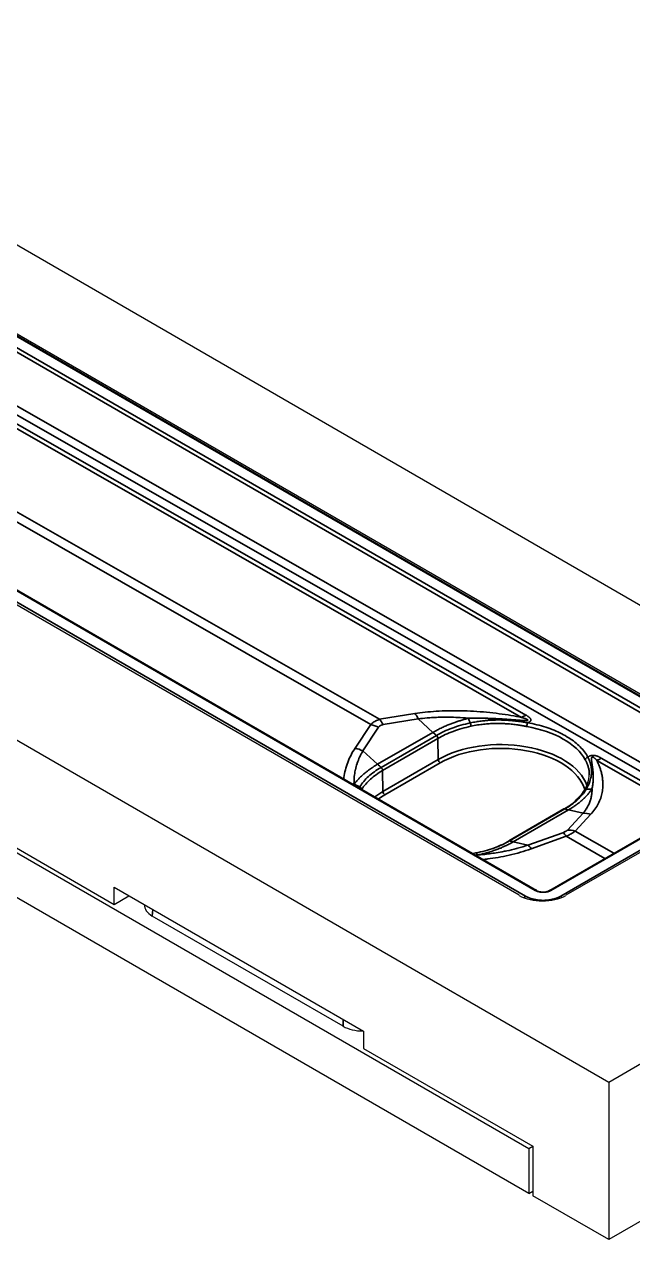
# Model space of a CAD drawing. Header units: millimetres. Extents: x 68 to 2000, y 100 to 2870.
# Drawn here: x 1501.1 to 1556.3, y 784.3 to 894.6 of the extents above; entities that cross this region are included whole.
import ezdxf

# ---------------------------------------------------------------- set-up
doc = ezdxf.new("R2010")
doc.units = ezdxf.units.MM
doc.header["$LTSCALE"] = 10
doc.layers.add('_Sichtbarkanten', color=7, linetype='Continuous', lineweight=25)
doc.layers.add('Sichtbar schmal (ISO)', color=7, linetype='Continuous', lineweight=35)

msp = doc.modelspace()

# ---------------------------------------------------------------- linework, layer by layer
at = {"layer": '_Sichtbarkanten'}
for p, q in [((1274.8, 1004.8), (1593, 821.09)), ((1286.11, 990.05), (1567.55, 827.56)), ((1286.57, 989.96), (1567.29, 827.89)), ((1235.91, 982.35), (1554.1, 798.64)), ((1547.56, 816.03), (1266.14, 978.51)), ((1545.97, 815.58), (1265.25, 977.65)), ((1872.3, 968.06), (1554.1, 784.35)), ((1414.27, 869.16), (1546.86, 792.61)), ((1546.86, 788.53), (1414.27, 865.08)), ((1448.75, 849.67), (1509.2, 814.76)), ((1530.17, 826.82), (1530.17, 826.82)), ((1566.4, 826.23), (1548.73, 816.03)), ((1567.29, 825.44), (1550.22, 815.58)), ((1550.03, 823.41), (1545.02, 820.52)), ((1554.1, 798.64), (1593, 821.09)), ((1509.2, 814.76), (1509.2, 816.31)), ((1509.2, 816.31), (1531.83, 803.25)), ((1509.2, 814.76), (1510.55, 815.54)), ((1530, 803.7), (1512.67, 813.7)), ((1531.83, 803.25), (1531.83, 801.7)), ((1531.83, 801.7), (1547.21, 792.82)), ((1554.1, 798.64), (1554.1, 784.35)), ((1546.86, 792.61), (1547.21, 792.82)), ((1546.86, 792.61), (1546.86, 788.53)), ((1547.21, 792.82), (1547.21, 788.33)), ((1546.86, 788.53), (1547.21, 788.74)), ((1554.1, 784.35), (1547.21, 788.33))]:
    msp.add_line(p, q, dxfattribs=at)
for centre, major_axis, ratio, start_param, end_param in [((1545.14, 820.3), (-0.125, 0.217), 0.589818, 0.000551, 0.000653), ((1514.44, 814.72), (-2.5, 0), 0.576647, 6.275518, 7.067974), ((1548.09, 816.8), (3, 0), 0.57735, 3.926991, 5.497787), ((1531.76, 804.72), (-2.5, 0), 0.578054, 0.786007, 1.578464)]:
    msp.add_ellipse(centre, major_axis=major_axis, ratio=ratio, start_param=start_param, end_param=end_param, dxfattribs=at)
for points in [[(1551.89, 825.11), (1552.18, 825.58), (1552.33, 826.06), (1552.34, 826.51)], [(1550.03, 823.41), (1550.03, 823.41), (1550.03, 823.41), (1550.03, 823.41)], [(1541.76, 819.38), (1541.85, 819.4), (1541.93, 819.42), (1542.02, 819.43)]]:
    msp.add_open_spline(points, degree=3, dxfattribs=at)
for points, knots in [([(1550.03, 823.41), (1550.64, 823.76), (1551.14, 824.17), (1551.66, 824.77), (1551.79, 824.94), (1551.89, 825.11)], [0, 0, 0, 0, 0.5179038, 0.5179038, 0.7139856, 0.7139856, 0.7139856, 0.7139856]), ([(1542.02, 819.43), (1542.83, 819.59), (1543.61, 819.84), (1544.54, 820.26), (1544.79, 820.38), (1545.02, 820.52)], [0, 0, 0, 0, 0.5209984, 0.5209984, 0.717134, 0.717134, 0.717134, 0.717134]), ([(1547.56, 816.03), (1547.61, 816.01), (1547.67, 815.98), (1547.79, 815.94), (1547.86, 815.92), (1548.01, 815.9), (1548.09, 815.9), (1548.25, 815.9), (1548.33, 815.91), (1548.49, 815.93), (1548.56, 815.96), (1548.66, 816), (1548.7, 816.01), (1548.73, 816.03)], [0, 0, 0, 0, 0.0443097, 0.0443097, 0.0896694, 0.0896694, 0.1373111, 0.1373111, 0.1860464, 0.1860464, 0.234634, 0.234634, 0.2652211, 0.2652211, 0.2652211, 0.2652211])]:
    msp.add_open_spline(points, degree=3, knots=knots, dxfattribs=at)
at = {"layer": 'Sichtbar schmal (ISO)'}
for p, q in [((1567.42, 827.55), (1285.99, 990.04)), ((1566.35, 826.74), (1284.93, 989.22)), ((1285.1, 989.52), (1566.53, 827.04)), ((1265.12, 977.99), (1546.56, 815.5)), ((1547.44, 816.02), (1266.02, 978.5)), ((1460.07, 882.97), (1562.92, 824.23)), ((1459.72, 882.37), (1562.22, 823.82)), ((1469.94, 875.28), (1546.19, 831.72)), ((1470.35, 875.48), (1546.59, 831.93)), ((1467.97, 868.86), (1533.31, 831.54)), ((1467.17, 868.4), (1532.5, 831.07)), ((1533.31, 831.54), (1536.51, 832.06)), ((1533.62, 831.06), (1536.82, 831.58)), ((1536.82, 831.58), (1538.15, 830.36)), ((1531.08, 828.92), (1532.5, 831.07)), ((1531.79, 828.68), (1533.21, 830.82)), ((1538.15, 830.36), (1533.12, 827.46)), ((1533.44, 827.18), (1538.47, 830.08)), ((1533.58, 826.9), (1538.6, 829.8)), ((1538.6, 829.8), (1538.63, 827.89)), ((1531.79, 828.68), (1533.12, 827.46)), ((1533.61, 825), (1538.63, 827.89)), ((1561.12, 823.19), (1553.03, 827.81)), ((1561.5, 823.41), (1553.43, 828.02)), ((1530.18, 826.89), (1530.18, 826.89)), ((1533.61, 825), (1533.58, 826.9)), ((1533.79, 824.69), (1538.81, 827.59)), ((1566.53, 826.22), (1548.85, 816.02)), ((1567.42, 825.71), (1549.74, 815.5)), ((1550.12, 823.42), (1545.11, 820.52)), ((1550.45, 823.32), (1545.43, 820.43)), ((1551.77, 823.03), (1550.35, 821.5)), ((1551.77, 823.03), (1550.45, 823.32)), ((1552.48, 822.93), (1551.06, 821.4)), ((1549.95, 821.26), (1546.76, 820.13)), ((1551.06, 821.4), (1554.56, 819.4)), ((1546.76, 820.13), (1545.43, 820.43)), ((1550.25, 820.93), (1547.07, 819.8)), ((1550.25, 820.93), (1553.75, 818.93)), ((1512.67, 813.7), (1512.71, 814.29)), ((1530, 803.7), (1530, 804.31))]:
    msp.add_line(p, q, dxfattribs=at)
for centre, major_axis, ratio, start_param, end_param in [((1533.12, 829.39), (0.4, -2.47), 0.391017, 2.24872, 2.561217), ((1536.32, 829.91), (0.4, -2.47), 0.391017, 2.24872, 2.561217), ((1541.81, 834.63), (0.87, -4.92), 0.233895, 5.323009, 5.437162), ((1541.51, 831.04), (0.053, -0.244), 0.266781, 0.94129, 2.285548), ((1546.57, 836.02), (2.48, 4.34), 0.58038, 3.810003, 3.924372), ((1546.74, 831.02), (-0.043, -0.246), 0.243998, 3.775404, 5.331187), ((1532.72, 829.15), (2.08, -1.38), 0.681186, 1.775229, 2.087726), ((1539.14, 833.7), (2.5, -4.33), 0.57735, 5.211566, 5.304773), ((1538.43, 829.9), (0.121, -0.219), 0.57784, 0.813738, 2.173925), ((1544.29, 826.47), (8.04, 0.04), 0.574225, 0.29696, 1.268061), ((1531.29, 827.01), (2.08, -1.38), 0.681186, 1.775228, 2.087725), ((1544.29, 824.63), (8, 0), 0.57735, 0.206118, 2.356194), ((1544.29, 824.43), (7.75, 0), 0.57735, 0.170522, 2.356194), ((1538.81, 827.8), (-0.125, 0.217), 0.57735, 0.802851, 2.356194), ((1552.22, 827.9), (-0.22, -0.119), 0.782782, 4.317148, 5.868046), ((1553.41, 832.11), (-2.48, -4.34), 0.580371, 0.668405, 0.782771), ((1534.12, 830.8), (2.5, -4.33), 0.57735, 5.211566, 5.304773), ((1532.51, 829.26), (4.43, -2.32), 0.78328, 4.776967, 4.891116), ((1531.46, 825.24), (0.211, -0.133), 0.776547, 0.46809, 1.812347), ((1539.27, 821.73), (8, 0), 0.57735, 2.356194, 2.495666), ((1539.27, 821.53), (7.75, 0), 0.57735, 2.356194, 2.468253), ((1533.79, 824.9), (-0.125, 0.217), 0.57735, 0.802851, 2.356194), ((1552.11, 824.98), (-0.213, 0.13), 0.763616, 5.369925, 6.283188), ((1551.02, 829.36), (4.43, -2.31), 0.783417, 5.317765, 5.432869), ((1549.41, 827.82), (2.5, -4.33), 0.57735, 5.699437, 5.79448), ((1552.29, 820.78), (-1.83, 1.7), 0.803702, 5.270685, 5.583182), ((1550.46, 819.01), (-0.84, 2.36), 0.268501, 5.561414, 5.87391), ((1550.87, 819.25), (-1.83, 1.7), 0.803702, 5.270686, 5.583183), ((1545.14, 820.3), (-0.125, 0.217), 0.589818, 5.700053, 6.283735), ((1544.4, 824.93), (2.5, -4.33), 0.57735, 5.699437, 5.79448), ((1547.28, 817.88), (-0.84, 2.36), 0.268501, 5.561414, 5.87391), ((1542.07, 819.19), (-0.049, 0.245), 0.280096, 5.858812, 6.283187), ((1541.73, 824), (0.86, -4.92), 0.233441, 5.864566, 5.979671), ((1547.44, 815.82), (0.125, 0.217), 0.57735, 0.000026, 0.785398), ((1548.85, 815.82), (-0.125, 0.217), 0.57735, 5.497787, 6.283164), ((1546.56, 815.3), (0.125, 0.217), 0.57735, 0.785398, 1.608039), ((1549.74, 815.3), (-0.125, 0.217), 0.57735, 4.835415, 5.497787)]:
    msp.add_ellipse(centre, major_axis=major_axis, ratio=ratio, start_param=start_param, end_param=end_param, dxfattribs=at)
for points, knots in [([(1536.51, 832.06), (1536.81, 832.11), (1537.11, 832.15), (1537.44, 832.18), (1537.76, 832.22), (1538.1, 832.25), (1538.45, 832.27), (1538.8, 832.29), (1539.17, 832.31), (1539.54, 832.32), (1539.91, 832.32), (1540.29, 832.32), (1540.67, 832.32), (1541.06, 832.31), (1541.45, 832.29), (1541.84, 832.27), (1542.24, 832.25), (1542.63, 832.22), (1543.02, 832.18), (1543.41, 832.14), (1543.79, 832.1), (1544.16, 832.05), (1544.53, 832), (1544.89, 831.95), (1545.23, 831.89), (1545.56, 831.84), (1545.88, 831.78), (1546.19, 831.72)], [0, 0, 0, 0, 0.1111111, 0.1111111, 0.1111111, 0.2222222, 0.2222222, 0.2222222, 0.3333333, 0.3333333, 0.3333333, 0.4444444, 0.4444444, 0.4444444, 0.5555556, 0.5555556, 0.5555556, 0.6666667, 0.6666667, 0.6666667, 0.7777778, 0.7777778, 0.7777778, 0.8888889, 0.8888889, 0.8888889, 0.9999998, 0.9999998, 0.9999998, 0.9999998]), ([(1532.5, 831.07), (1532.55, 831.11), (1532.6, 831.16), (1532.64, 831.2), (1532.69, 831.23), (1532.74, 831.27), (1532.79, 831.3), (1532.84, 831.34), (1532.9, 831.37), (1532.95, 831.4), (1533.01, 831.42), (1533.06, 831.45), (1533.12, 831.47), (1533.18, 831.5), (1533.25, 831.52), (1533.31, 831.54)], [0.0000009, 0.0000009, 0.0000009, 0.0000009, 0.2, 0.2, 0.2, 0.4, 0.4, 0.4, 0.6, 0.6, 0.6, 0.8, 0.8, 0.8, 1, 1, 1, 1]), ([(1536.82, 831.58), (1537.07, 831.61), (1537.34, 831.64), (1537.61, 831.67), (1537.69, 831.67), (1537.77, 831.68), (1537.85, 831.68), (1538.05, 831.7), (1538.26, 831.71), (1538.48, 831.72), (1538.65, 831.73), (1538.82, 831.73), (1538.99, 831.73), (1539.13, 831.74), (1539.26, 831.74), (1539.4, 831.74), (1539.67, 831.73), (1539.94, 831.73), (1540.22, 831.72), (1540.27, 831.71), (1540.32, 831.71), (1540.37, 831.71), (1540.7, 831.69), (1541.03, 831.67), (1541.36, 831.64)], [0, 0, 0, 0, 0.2, 0.2, 0.2, 0.25628, 0.25628, 0.25628, 0.4, 0.4, 0.4, 0.512678, 0.512678, 0.512678, 0.6, 0.6, 0.6, 0.76914, 0.76914, 0.76914, 0.8, 0.8, 0.8, 1, 1, 1, 1]), ([(1541.36, 831.64), (1541.25, 831.61), (1541.13, 831.58), (1541.02, 831.54), (1541.02, 831.54), (1541.02, 831.54), (1541.02, 831.54), (1540.91, 831.51), (1540.8, 831.48), (1540.69, 831.44), (1540.69, 831.44), (1540.69, 831.44), (1540.68, 831.44), (1540.58, 831.41), (1540.47, 831.38), (1540.37, 831.34), (1540.36, 831.34), (1540.36, 831.34), (1540.36, 831.34), (1540.25, 831.3), (1540.15, 831.27), (1540.05, 831.23), (1540.04, 831.23), (1540.04, 831.23), (1540.03, 831.22), (1539.93, 831.19), (1539.82, 831.15), (1539.71, 831.1), (1539.71, 831.1), (1539.71, 831.1), (1539.71, 831.1), (1539.59, 831.06), (1539.48, 831.01), (1539.36, 830.96), (1539.24, 830.91), (1539.12, 830.86), (1538.99, 830.8), (1538.99, 830.79), (1538.98, 830.79), (1538.98, 830.79), (1538.85, 830.73), (1538.72, 830.67), (1538.59, 830.6), (1538.58, 830.6), (1538.58, 830.59), (1538.57, 830.59), (1538.43, 830.52), (1538.29, 830.44), (1538.15, 830.36)], [0, 0, 0, 0, 0.111111, 0.111111, 0.111111, 0.11271, 0.11271, 0.11271, 0.220682, 0.220682, 0.220682, 0.222222, 0.222222, 0.222222, 0.329341, 0.329341, 0.329341, 0.333333, 0.333333, 0.333333, 0.440023, 0.440023, 0.440023, 0.444444, 0.444444, 0.444444, 0.552739, 0.552739, 0.552739, 0.555556, 0.555556, 0.555556, 0.666667, 0.666667, 0.666667, 0.777778, 0.777778, 0.777778, 0.781037, 0.781037, 0.781037, 0.888889, 0.888889, 0.888889, 0.892463, 0.892463, 0.892463, 1, 1, 1, 1]), ([(1538.47, 830.08), (1538.68, 830.21), (1538.91, 830.32), (1539.14, 830.43), (1539.38, 830.55), (1539.63, 830.65), (1539.89, 830.74), (1540.14, 830.84), (1540.41, 830.93), (1540.68, 831), (1540.68, 831), (1540.69, 831), (1540.69, 831.01), (1540.96, 831.08), (1541.24, 831.15), (1541.52, 831.21)], [0, 0, 0, 0, 0.2497482, 0.2497482, 0.2497482, 0.5, 0.5, 0.5, 0.75, 0.75, 0.75, 0.751417, 0.751417, 0.751417, 0.9999993, 0.9999993, 0.9999993, 0.9999993]), ([(1546.19, 831.72), (1546.22, 831.71), (1546.25, 831.7), (1546.28, 831.69), (1546.31, 831.68), (1546.34, 831.67), (1546.36, 831.66), (1546.39, 831.65), (1546.42, 831.65), (1546.44, 831.64), (1546.46, 831.63), (1546.47, 831.62), (1546.49, 831.62), (1546.5, 831.62), (1546.5, 831.61), (1546.51, 831.61), (1546.53, 831.6), (1546.55, 831.6), (1546.57, 831.59), (1546.59, 831.58), (1546.6, 831.57), (1546.62, 831.57), (1546.63, 831.56), (1546.65, 831.55), (1546.66, 831.55), (1546.68, 831.54), (1546.69, 831.53), (1546.7, 831.53), (1546.71, 831.52), (1546.72, 831.51), (1546.73, 831.51), (1546.74, 831.5), (1546.74, 831.5), (1546.75, 831.49), (1546.75, 831.49), (1546.75, 831.48), (1546.76, 831.48), (1546.76, 831.47), (1546.76, 831.47), (1546.76, 831.47), (1546.76, 831.46), (1546.76, 831.46), (1546.75, 831.46), (1546.75, 831.45), (1546.75, 831.45), (1546.74, 831.45), (1546.73, 831.44), (1546.73, 831.44), (1546.72, 831.44), (1546.71, 831.44), (1546.69, 831.43), (1546.68, 831.43), (1546.67, 831.43), (1546.65, 831.43), (1546.63, 831.43), (1546.62, 831.43), (1546.6, 831.43), (1546.58, 831.43), (1546.56, 831.43), (1546.54, 831.43), (1546.51, 831.43), (1546.49, 831.43), (1546.46, 831.43), (1546.44, 831.43), (1546.42, 831.43), (1546.41, 831.43), (1546.4, 831.43), (1546.39, 831.43), (1546.37, 831.43), (1546.35, 831.43), (1546.32, 831.43), (1546.29, 831.43), (1546.26, 831.43), (1546.23, 831.44), (1546.2, 831.44), (1546.16, 831.44), (1546.13, 831.44), (1546.09, 831.44), (1546.05, 831.45), (1546.01, 831.45), (1545.97, 831.45), (1545.93, 831.46), (1545.89, 831.46), (1545.84, 831.46), (1545.8, 831.47), (1545.75, 831.47), (1545.7, 831.47), (1545.65, 831.48), (1545.6, 831.48), (1545.55, 831.48), (1545.49, 831.49), (1545.44, 831.49), (1545.38, 831.5), (1545.32, 831.5), (1545.31, 831.5), (1545.31, 831.5), (1545.3, 831.5), (1545.24, 831.51), (1545.19, 831.51), (1545.13, 831.52), (1545.06, 831.52), (1544.99, 831.53), (1544.92, 831.53), (1544.85, 831.54), (1544.77, 831.54), (1544.69, 831.55), (1544.61, 831.55), (1544.52, 831.56), (1544.44, 831.57), (1544.35, 831.57), (1544.26, 831.58), (1544.16, 831.58), (1544.14, 831.58), (1544.12, 831.58), (1544.09, 831.59), (1544.02, 831.59), (1543.94, 831.59), (1543.87, 831.6), (1543.77, 831.6), (1543.66, 831.61), (1543.54, 831.61), (1543.43, 831.62), (1543.31, 831.62), (1543.19, 831.63), (1543.07, 831.63), (1542.94, 831.64), (1542.8, 831.64), (1542.66, 831.64), (1542.52, 831.64), (1542.37, 831.65), (1542.21, 831.65), (1542.06, 831.65), (1541.89, 831.65), (1541.76, 831.65), (1541.63, 831.65), (1541.49, 831.64), (1541.45, 831.64), (1541.41, 831.64), (1541.36, 831.64)], [0, 0, 0, 0, 0.0243902, 0.0243902, 0.0243902, 0.0487805, 0.0487805, 0.0487805, 0.0731707, 0.0731707, 0.0731707, 0.0917062, 0.0917062, 0.0917062, 0.097561, 0.097561, 0.097561, 0.1219512, 0.1219512, 0.1219512, 0.1463415, 0.1463415, 0.1463415, 0.1707317, 0.1707317, 0.1707317, 0.195122, 0.195122, 0.195122, 0.2195122, 0.2195122, 0.2195122, 0.2439024, 0.2439024, 0.2439024, 0.2682927, 0.2682927, 0.2682927, 0.2926829, 0.2926829, 0.2926829, 0.3170732, 0.3170732, 0.3170732, 0.3414634, 0.3414634, 0.3414634, 0.3658537, 0.3658537, 0.3658537, 0.3902439, 0.3902439, 0.3902439, 0.4146341, 0.4146341, 0.4146341, 0.4390244, 0.4390244, 0.4390244, 0.4634146, 0.4634146, 0.4634146, 0.4878049, 0.4878049, 0.4878049, 0.4985776, 0.4985776, 0.4985776, 0.5121951, 0.5121951, 0.5121951, 0.5365854, 0.5365854, 0.5365854, 0.5609756, 0.5609756, 0.5609756, 0.5853659, 0.5853659, 0.5853659, 0.6097561, 0.6097561, 0.6097561, 0.6341463, 0.6341463, 0.6341463, 0.6585366, 0.6585366, 0.6585366, 0.6829268, 0.6829268, 0.6829268, 0.7073171, 0.7073171, 0.7073171, 0.710411, 0.710411, 0.710411, 0.7317073, 0.7317073, 0.7317073, 0.7560976, 0.7560976, 0.7560976, 0.7804878, 0.7804878, 0.7804878, 0.804878, 0.804878, 0.804878, 0.8292683, 0.8292683, 0.8292683, 0.8356011, 0.8356011, 0.8356011, 0.8536585, 0.8536585, 0.8536585, 0.8780488, 0.8780488, 0.8780488, 0.902439, 0.902439, 0.902439, 0.9268293, 0.9268293, 0.9268293, 0.9512195, 0.9512195, 0.9512195, 0.9756098, 0.9756098, 0.9756098, 0.9943056, 0.9943056, 0.9943056, 0.9999998, 0.9999998, 0.9999998, 0.9999998]), ([(1541.52, 831.21), (1541.72, 831.26), (1541.92, 831.29), (1542.1, 831.32), (1542.12, 831.33), (1542.13, 831.33), (1542.15, 831.33), (1542.31, 831.36), (1542.47, 831.38), (1542.63, 831.4), (1542.66, 831.4), (1542.68, 831.4), (1542.71, 831.41), (1542.85, 831.42), (1542.98, 831.43), (1543.11, 831.44), (1543.15, 831.45), (1543.18, 831.45), (1543.22, 831.45), (1543.33, 831.46), (1543.44, 831.47), (1543.55, 831.47), (1543.59, 831.47), (1543.64, 831.47), (1543.68, 831.47), (1543.77, 831.48), (1543.86, 831.48), (1543.95, 831.48), (1544, 831.48), (1544.05, 831.48), (1544.1, 831.48), (1544.17, 831.48), (1544.24, 831.48), (1544.31, 831.48), (1544.37, 831.48), (1544.42, 831.48), (1544.48, 831.47), (1544.53, 831.47), (1544.59, 831.47), (1544.65, 831.47), (1544.7, 831.46), (1544.76, 831.46), (1544.82, 831.46), (1544.86, 831.46), (1544.91, 831.45), (1544.95, 831.45), (1545.01, 831.45), (1545.07, 831.44), (1545.13, 831.44), (1545.16, 831.43), (1545.19, 831.43), (1545.23, 831.43), (1545.29, 831.42), (1545.35, 831.42), (1545.41, 831.41), (1545.43, 831.41), (1545.46, 831.41), (1545.48, 831.4), (1545.54, 831.4), (1545.6, 831.39), (1545.66, 831.38), (1545.68, 831.38), (1545.7, 831.38), (1545.71, 831.38), (1545.77, 831.37), (1545.83, 831.36), (1545.89, 831.36), (1545.9, 831.35), (1545.91, 831.35), (1545.92, 831.35), (1545.99, 831.34), (1546.05, 831.34), (1546.1, 831.33), (1546.11, 831.33), (1546.11, 831.33), (1546.12, 831.33), (1546.18, 831.32), (1546.24, 831.31), (1546.29, 831.3), (1546.35, 831.29), (1546.4, 831.28), (1546.45, 831.27), (1546.46, 831.27), (1546.46, 831.27), (1546.46, 831.27), (1546.51, 831.27), (1546.56, 831.26), (1546.61, 831.25), (1546.66, 831.24), (1546.7, 831.24), (1546.74, 831.23)], [0, 0, 0, 0, 0.057634, 0.057634, 0.057634, 0.0625, 0.0625, 0.0625, 0.115253, 0.115253, 0.115253, 0.125, 0.125, 0.125, 0.173021, 0.173021, 0.173021, 0.1875, 0.1875, 0.1875, 0.2309, 0.2309, 0.2309, 0.25, 0.25, 0.25, 0.288885, 0.288885, 0.288885, 0.3125, 0.3125, 0.3125, 0.346963, 0.346963, 0.346963, 0.375, 0.375, 0.375, 0.405123, 0.405123, 0.405123, 0.4375, 0.4375, 0.4375, 0.463355, 0.463355, 0.463355, 0.5, 0.5, 0.5, 0.521651, 0.521651, 0.521651, 0.5625, 0.5625, 0.5625, 0.579997, 0.579997, 0.579997, 0.625, 0.625, 0.625, 0.638348, 0.638348, 0.638348, 0.6875, 0.6875, 0.6875, 0.696629, 0.696629, 0.696629, 0.75, 0.75, 0.75, 0.754872, 0.754872, 0.754872, 0.8125, 0.8125, 0.8125, 0.872291, 0.872291, 0.872291, 0.875, 0.875, 0.875, 0.935638, 0.935638, 0.935638, 1, 1, 1, 1]), ([(1541.59, 830.91), (1541.8, 830.96), (1542.01, 830.99), (1542.2, 831.03), (1542.39, 831.06), (1542.57, 831.08), (1542.75, 831.1), (1542.92, 831.12), (1543.09, 831.13), (1543.24, 831.14), (1543.4, 831.15), (1543.55, 831.16), (1543.69, 831.16), (1543.84, 831.17), (1543.97, 831.17), (1544.1, 831.16), (1544.23, 831.16), (1544.35, 831.16), (1544.46, 831.16), (1544.58, 831.15), (1544.69, 831.15), (1544.8, 831.14), (1544.9, 831.13), (1545, 831.12), (1545.1, 831.12), (1545.19, 831.11), (1545.28, 831.1), (1545.37, 831.09), (1545.45, 831.08), (1545.54, 831.07), (1545.62, 831.06), (1545.69, 831.05), (1545.77, 831.04), (1545.84, 831.03), (1545.91, 831.02), (1545.98, 831.01), (1546.04, 831), (1546.11, 830.99), (1546.17, 830.98), (1546.23, 830.97), (1546.29, 830.96), (1546.34, 830.95), (1546.39, 830.94), (1546.44, 830.93), (1546.49, 830.92), (1546.54, 830.91), (1546.59, 830.9), (1546.63, 830.9), (1546.67, 830.89)], [0, 0, 0, 0, 0.0625, 0.0625, 0.0625, 0.125, 0.125, 0.125, 0.1875, 0.1875, 0.1875, 0.25, 0.25, 0.25, 0.3125, 0.3125, 0.3125, 0.375, 0.375, 0.375, 0.4375, 0.4375, 0.4375, 0.5, 0.5, 0.5, 0.5625, 0.5625, 0.5625, 0.625, 0.625, 0.625, 0.6875, 0.6875, 0.6875, 0.75, 0.75, 0.75, 0.8125, 0.8125, 0.8125, 0.875, 0.875, 0.875, 0.9375, 0.9375, 0.9375, 1, 1, 1, 1]), ([(1546.59, 831.93), (1546.62, 831.91), (1546.67, 831.88), (1546.74, 831.83), (1546.81, 831.79), (1546.86, 831.74), (1546.91, 831.7), (1546.95, 831.66), (1546.99, 831.62), (1547.01, 831.58), (1547.03, 831.54), (1547.04, 831.5), (1547.04, 831.47), (1547.03, 831.44), (1547.02, 831.41), (1547, 831.38), (1546.97, 831.35), (1546.93, 831.31), (1546.88, 831.28), (1546.82, 831.26), (1546.77, 831.24), (1546.74, 831.23)], [0.0000001, 0.0000001, 0.0000001, 0.0000001, 0.0526316, 0.1052632, 0.1578947, 0.2105263, 0.2631579, 0.3157895, 0.3684211, 0.4210526, 0.4736842, 0.5263158, 0.5789474, 0.6315789, 0.6842105, 0.7368421, 0.7894737, 0.8421053, 0.8947368, 0.9473684, 1, 1, 1, 1]), ([(1546.74, 831.23), (1547.03, 831.18), (1547.59, 831.06), (1548.39, 830.83), (1549.15, 830.56), (1549.84, 830.24), (1550.48, 829.88), (1551.04, 829.48), (1551.52, 829.05), (1551.92, 828.59), (1552.13, 828.26), (1552.22, 828.1)], [0, 0, 0, 0, 0.1111111, 0.2222222, 0.3333333, 0.4444444, 0.5555556, 0.6666667, 0.7777778, 0.8888889, 1, 1, 1, 1]), ([(1533.21, 830.82), (1533.23, 830.85), (1533.27, 830.9), (1533.34, 830.95), (1533.42, 831), (1533.51, 831.03), (1533.58, 831.05), (1533.62, 831.06)], [0.0000017, 0.0000017, 0.0000017, 0.0000017, 0.2, 0.4, 0.6, 0.8, 1, 1, 1, 1]), ([(1538.6, 829.8), (1538.81, 829.92), (1539.04, 830.04), (1539.27, 830.15), (1539.5, 830.25), (1539.74, 830.36), (1539.99, 830.45), (1540.24, 830.54), (1540.5, 830.63), (1540.77, 830.7), (1541.04, 830.78), (1541.31, 830.85), (1541.59, 830.91)], [0, 0, 0, 0, 0.25, 0.25, 0.25, 0.5, 0.5, 0.5, 0.75, 0.75, 0.75, 1, 1, 1, 1]), ([(1530.05, 826.15), (1530.05, 826.19), (1530.09, 826.46), (1530.19, 826.95), (1530.4, 827.64), (1530.7, 828.31), (1530.95, 828.72), (1531.08, 828.92)], [0.5360308, 0.5360308, 0.5360308, 0.5360308, 0.5555556, 0.6666667, 0.7777778, 0.8888889, 1, 1, 1, 1]), ([(1530.98, 825.65), (1530.98, 825.67), (1530.98, 825.7), (1530.98, 825.72), (1530.98, 825.91), (1530.99, 826.09), (1531, 826.28), (1531, 826.3), (1531.01, 826.33), (1531.01, 826.36), (1531.03, 826.54), (1531.06, 826.72), (1531.09, 826.9), (1531.1, 826.92), (1531.1, 826.95), (1531.11, 826.97), (1531.15, 827.16), (1531.2, 827.34), (1531.26, 827.52), (1531.26, 827.53), (1531.27, 827.55), (1531.27, 827.57), (1531.34, 827.75), (1531.41, 827.94), (1531.49, 828.11), (1531.5, 828.12), (1531.5, 828.13), (1531.5, 828.14), (1531.59, 828.32), (1531.68, 828.5), (1531.79, 828.68)], [0.0000007, 0.0000007, 0.0000007, 0.0000007, 0.0237013, 0.0237013, 0.0237013, 0.2, 0.2, 0.2, 0.225862, 0.225862, 0.225862, 0.4, 0.4, 0.4, 0.4234251, 0.4234251, 0.4234251, 0.6, 0.6, 0.6, 0.6165874, 0.6165874, 0.6165874, 0.8, 0.8, 0.8, 0.807975, 0.807975, 0.807975, 1, 1, 1, 1]), ([(1551.98, 827.86), (1551.99, 827.83), (1552, 827.81), (1552.02, 827.78), (1552.03, 827.76), (1552.05, 827.73), (1552.06, 827.7), (1552.07, 827.67), (1552.09, 827.64), (1552.1, 827.61), (1552.12, 827.58), (1552.13, 827.54), (1552.15, 827.51), (1552.16, 827.47), (1552.18, 827.43), (1552.19, 827.4), (1552.2, 827.36), (1552.22, 827.32), (1552.23, 827.27), (1552.24, 827.23), (1552.26, 827.19), (1552.27, 827.14), (1552.28, 827.09), (1552.29, 827.04), (1552.3, 826.99), (1552.31, 826.94), (1552.32, 826.89), (1552.32, 826.83), (1552.33, 826.77), (1552.33, 826.71), (1552.34, 826.65), (1552.34, 826.61), (1552.34, 826.56), (1552.34, 826.51)], [0.0000001, 0.0000001, 0.0000001, 0.0000001, 0.0625, 0.0625, 0.0625, 0.125, 0.125, 0.125, 0.1875, 0.1875, 0.1875, 0.25, 0.25, 0.25, 0.3125, 0.3125, 0.3125, 0.375, 0.375, 0.375, 0.4375, 0.4375, 0.4375, 0.5, 0.5, 0.5, 0.5625, 0.5625, 0.5625, 0.625, 0.625, 0.625, 0.6689062, 0.6689062, 0.6689062, 0.6689062]), ([(1552.22, 828.1), (1552.23, 828.08), (1552.24, 828.05), (1552.25, 828.02), (1552.25, 828.02), (1552.25, 828.02), (1552.26, 828.02), (1552.27, 828), (1552.28, 827.97), (1552.29, 827.94), (1552.29, 827.94), (1552.29, 827.93), (1552.3, 827.93), (1552.31, 827.9), (1552.32, 827.88), (1552.33, 827.85), (1552.33, 827.84), (1552.34, 827.83), (1552.34, 827.83), (1552.35, 827.8), (1552.36, 827.77), (1552.37, 827.74), (1552.37, 827.73), (1552.38, 827.72), (1552.38, 827.71), (1552.39, 827.69), (1552.4, 827.66), (1552.41, 827.63), (1552.42, 827.61), (1552.42, 827.6), (1552.42, 827.59), (1552.43, 827.56), (1552.44, 827.53), (1552.45, 827.5), (1552.45, 827.48), (1552.46, 827.47), (1552.46, 827.45), (1552.47, 827.42), (1552.48, 827.39), (1552.48, 827.36), (1552.49, 827.34), (1552.49, 827.32), (1552.5, 827.3), (1552.5, 827.27), (1552.51, 827.24), (1552.51, 827.21), (1552.52, 827.18), (1552.52, 827.16), (1552.52, 827.13), (1552.53, 827.1), (1552.53, 827.07), (1552.53, 827.04), (1552.54, 827.01), (1552.54, 826.97), (1552.54, 826.94), (1552.54, 826.91), (1552.54, 826.88), (1552.54, 826.86), (1552.54, 826.81), (1552.54, 826.77), (1552.54, 826.72), (1552.54, 826.7), (1552.54, 826.67), (1552.54, 826.65), (1552.54, 826.6), (1552.53, 826.54), (1552.52, 826.48), (1552.52, 826.46), (1552.52, 826.44), (1552.51, 826.42), (1552.51, 826.35), (1552.49, 826.29), (1552.48, 826.22), (1552.47, 826.2), (1552.47, 826.18), (1552.46, 826.16), (1552.45, 826.08), (1552.42, 826), (1552.39, 825.91), (1552.39, 825.9), (1552.38, 825.89), (1552.38, 825.87), (1552.35, 825.78), (1552.31, 825.68), (1552.26, 825.57), (1552.25, 825.56), (1552.25, 825.56), (1552.25, 825.55), (1552.19, 825.44), (1552.13, 825.32), (1552.05, 825.19)], [0, 0, 0, 0, 0.0625, 0.0625, 0.0625, 0.0654165, 0.0654165, 0.0654165, 0.125, 0.125, 0.125, 0.1314929, 0.1314929, 0.1314929, 0.1875, 0.1875, 0.1875, 0.1982752, 0.1982752, 0.1982752, 0.25, 0.25, 0.25, 0.2650897, 0.2650897, 0.2650897, 0.3125, 0.3125, 0.3125, 0.3317574, 0.3317574, 0.3317574, 0.375, 0.375, 0.375, 0.3984009, 0.3984009, 0.3984009, 0.4375, 0.4375, 0.4375, 0.4650881, 0.4650881, 0.4650881, 0.5, 0.5, 0.5, 0.5318572, 0.5318572, 0.5318572, 0.5625, 0.5625, 0.5625, 0.5987144, 0.5987144, 0.5987144, 0.625, 0.625, 0.625, 0.6656738, 0.6656738, 0.6656738, 0.6875, 0.6875, 0.6875, 0.7327477, 0.7327477, 0.7327477, 0.75, 0.75, 0.75, 0.7999678, 0.7999678, 0.7999678, 0.8125, 0.8125, 0.8125, 0.8671806, 0.8671806, 0.8671806, 0.875, 0.875, 0.875, 0.9340318, 0.9340318, 0.9340318, 0.9375, 0.9375, 0.9375, 0.9999996, 0.9999996, 0.9999996, 0.9999996]), ([(1553.43, 828.02), (1553.41, 828.03), (1553.38, 828.05), (1553.35, 828.06), (1553.33, 828.08), (1553.3, 828.09), (1553.27, 828.1), (1553.25, 828.11), (1553.22, 828.13), (1553.2, 828.14), (1553.18, 828.15), (1553.15, 828.16), (1553.13, 828.17), (1553.1, 828.18), (1553.08, 828.19), (1553.06, 828.19), (1553.03, 828.2), (1553.01, 828.21), (1552.99, 828.22), (1552.96, 828.22), (1552.94, 828.23), (1552.92, 828.24), (1552.9, 828.24), (1552.88, 828.25), (1552.85, 828.25), (1552.83, 828.26), (1552.81, 828.26), (1552.79, 828.26), (1552.77, 828.26), (1552.75, 828.27), (1552.73, 828.27), (1552.71, 828.27), (1552.69, 828.27), (1552.67, 828.27), (1552.65, 828.27), (1552.63, 828.27), (1552.62, 828.27), (1552.6, 828.27), (1552.58, 828.27), (1552.56, 828.27), (1552.55, 828.26), (1552.53, 828.26), (1552.51, 828.26), (1552.5, 828.25), (1552.48, 828.25), (1552.46, 828.24), (1552.44, 828.24), (1552.43, 828.23), (1552.41, 828.23), (1552.39, 828.22), (1552.38, 828.21), (1552.36, 828.2), (1552.34, 828.19), (1552.32, 828.18), (1552.31, 828.17), (1552.29, 828.16), (1552.28, 828.15), (1552.26, 828.14), (1552.25, 828.13), (1552.23, 828.11), (1552.22, 828.1)], [0, 0, 0, 0, 0.05, 0.05, 0.05, 0.1, 0.1, 0.1, 0.15, 0.15, 0.15, 0.2, 0.2, 0.2, 0.25, 0.25, 0.25, 0.3, 0.3, 0.3, 0.35, 0.35, 0.35, 0.4, 0.4, 0.4, 0.45, 0.45, 0.45, 0.5, 0.5, 0.5, 0.55, 0.55, 0.55, 0.6, 0.6, 0.6, 0.65, 0.65, 0.65, 0.7, 0.7, 0.7, 0.75, 0.75, 0.75, 0.8, 0.8, 0.8, 0.85, 0.85, 0.85, 0.9, 0.9, 0.9, 0.95, 0.95, 0.95, 1, 1, 1, 1]), ([(1553.03, 827.81), (1553.01, 827.83), (1553, 827.85), (1552.98, 827.86), (1552.97, 827.88), (1552.95, 827.89), (1552.94, 827.91), (1552.93, 827.92), (1552.91, 827.93), (1552.9, 827.95), (1552.89, 827.96), (1552.87, 827.97), (1552.86, 827.98), (1552.85, 827.99), (1552.84, 828), (1552.82, 828.01), (1552.81, 828.02), (1552.8, 828.03), (1552.79, 828.04), (1552.78, 828.05), (1552.77, 828.06), (1552.76, 828.07), (1552.74, 828.07), (1552.73, 828.08), (1552.72, 828.08), (1552.71, 828.09), (1552.7, 828.1), (1552.7, 828.1), (1552.69, 828.1), (1552.68, 828.11), (1552.67, 828.11), (1552.66, 828.11), (1552.65, 828.12), (1552.65, 828.12), (1552.64, 828.12), (1552.63, 828.12), (1552.63, 828.12), (1552.62, 828.12), (1552.61, 828.12), (1552.61, 828.12), (1552.6, 828.11), (1552.6, 828.11), (1552.59, 828.11), (1552.58, 828.11), (1552.58, 828.1), (1552.57, 828.1), (1552.57, 828.09), (1552.57, 828.09), (1552.56, 828.08), (1552.56, 828.08), (1552.56, 828.08), (1552.56, 828.08), (1552.56, 828.07), (1552.55, 828.06), (1552.55, 828.05), (1552.55, 828.05), (1552.55, 828.05), (1552.55, 828.05), (1552.55, 828.04), (1552.55, 828.03), (1552.54, 828.02), (1552.54, 828.02), (1552.54, 828.02), (1552.54, 828.02), (1552.54, 828.01), (1552.54, 828), (1552.54, 827.99), (1552.54, 827.99), (1552.54, 827.99), (1552.54, 827.98), (1552.54, 827.97), (1552.54, 827.96), (1552.54, 827.95), (1552.54, 827.95), (1552.54, 827.94), (1552.54, 827.94), (1552.54, 827.93), (1552.54, 827.92), (1552.54, 827.9), (1552.54, 827.9), (1552.54, 827.9), (1552.54, 827.9), (1552.54, 827.88), (1552.54, 827.87), (1552.54, 827.85), (1552.54, 827.85), (1552.54, 827.85), (1552.54, 827.85), (1552.54, 827.83), (1552.55, 827.82), (1552.55, 827.8), (1552.55, 827.8), (1552.55, 827.79), (1552.55, 827.79), (1552.55, 827.77), (1552.55, 827.76), (1552.55, 827.74), (1552.55, 827.74), (1552.55, 827.73), (1552.56, 827.73), (1552.56, 827.71), (1552.56, 827.69), (1552.56, 827.68), (1552.56, 827.67), (1552.56, 827.67), (1552.56, 827.66), (1552.57, 827.64), (1552.57, 827.62), (1552.57, 827.6), (1552.57, 827.6), (1552.57, 827.59), (1552.57, 827.59), (1552.58, 827.57), (1552.58, 827.55), (1552.58, 827.53), (1552.58, 827.52), (1552.59, 827.51), (1552.59, 827.51), (1552.59, 827.49), (1552.59, 827.46), (1552.6, 827.44), (1552.6, 827.43), (1552.6, 827.43), (1552.6, 827.42), (1552.6, 827.4), (1552.61, 827.37), (1552.61, 827.35), (1552.61, 827.34), (1552.61, 827.33), (1552.61, 827.32), (1552.62, 827.3), (1552.62, 827.27), (1552.62, 827.24), (1552.63, 827.23), (1552.63, 827.23), (1552.63, 827.22), (1552.63, 827.19), (1552.64, 827.16), (1552.64, 827.13), (1552.64, 827.12), (1552.64, 827.11), (1552.64, 827.1), (1552.65, 827.07), (1552.65, 827.04), (1552.65, 827.01), (1552.66, 827), (1552.66, 826.98), (1552.66, 826.97), (1552.66, 826.94), (1552.66, 826.91), (1552.67, 826.87), (1552.67, 826.86), (1552.67, 826.85), (1552.67, 826.83), (1552.67, 826.8), (1552.68, 826.76), (1552.68, 826.73), (1552.68, 826.71), (1552.68, 826.7), (1552.68, 826.68), (1552.69, 826.64), (1552.69, 826.6), (1552.69, 826.56), (1552.69, 826.55), (1552.69, 826.53), (1552.69, 826.51), (1552.69, 826.47), (1552.7, 826.43), (1552.7, 826.39), (1552.7, 826.37), (1552.7, 826.35), (1552.7, 826.33), (1552.7, 826.29), (1552.7, 826.24), (1552.7, 826.2), (1552.7, 826.18), (1552.7, 826.16), (1552.69, 826.14), (1552.69, 826.09), (1552.69, 826.04), (1552.69, 825.99), (1552.69, 825.97), (1552.69, 825.94), (1552.68, 825.92), (1552.68, 825.87), (1552.68, 825.82), (1552.67, 825.76), (1552.67, 825.74), (1552.66, 825.71), (1552.66, 825.68), (1552.65, 825.63), (1552.65, 825.57), (1552.64, 825.51), (1552.63, 825.48), (1552.63, 825.45), (1552.62, 825.42), (1552.61, 825.36), (1552.6, 825.29), (1552.58, 825.23)], [0, 0, 0, 0, 0.02439, 0.02439, 0.02439, 0.04878, 0.04878, 0.04878, 0.073171, 0.073171, 0.073171, 0.097561, 0.097561, 0.097561, 0.121951, 0.121951, 0.121951, 0.146341, 0.146341, 0.146341, 0.170732, 0.170732, 0.170732, 0.195122, 0.195122, 0.195122, 0.219512, 0.219512, 0.219512, 0.243902, 0.243902, 0.243902, 0.268293, 0.268293, 0.268293, 0.292683, 0.292683, 0.292683, 0.317073, 0.317073, 0.317073, 0.341463, 0.341463, 0.341463, 0.365854, 0.365854, 0.365854, 0.390244, 0.390244, 0.390244, 0.393518, 0.393518, 0.393518, 0.414634, 0.414634, 0.414634, 0.418112, 0.418112, 0.418112, 0.439024, 0.439024, 0.439024, 0.442703, 0.442703, 0.442703, 0.463415, 0.463415, 0.463415, 0.467296, 0.467296, 0.467296, 0.487805, 0.487805, 0.487805, 0.491893, 0.491893, 0.491893, 0.512195, 0.512195, 0.512195, 0.516493, 0.516493, 0.516493, 0.536585, 0.536585, 0.536585, 0.541088, 0.541088, 0.541088, 0.560976, 0.560976, 0.560976, 0.565682, 0.565682, 0.565682, 0.585366, 0.585366, 0.585366, 0.590276, 0.590276, 0.590276, 0.609756, 0.609756, 0.609756, 0.61487, 0.61487, 0.61487, 0.634146, 0.634146, 0.634146, 0.639465, 0.639465, 0.639465, 0.658537, 0.658537, 0.658537, 0.66406, 0.66406, 0.66406, 0.682927, 0.682927, 0.682927, 0.688655, 0.688655, 0.688655, 0.707317, 0.707317, 0.707317, 0.713249, 0.713249, 0.713249, 0.731707, 0.731707, 0.731707, 0.737844, 0.737844, 0.737844, 0.756098, 0.756098, 0.756098, 0.762438, 0.762438, 0.762438, 0.780488, 0.780488, 0.780488, 0.787032, 0.787032, 0.787032, 0.804878, 0.804878, 0.804878, 0.811627, 0.811627, 0.811627, 0.829268, 0.829268, 0.829268, 0.836222, 0.836222, 0.836222, 0.853659, 0.853659, 0.853659, 0.860817, 0.860817, 0.860817, 0.878049, 0.878049, 0.878049, 0.885411, 0.885411, 0.885411, 0.902439, 0.902439, 0.902439, 0.910011, 0.910011, 0.910011, 0.926829, 0.926829, 0.926829, 0.934609, 0.934609, 0.934609, 0.95122, 0.95122, 0.95122, 0.959197, 0.959197, 0.959197, 0.97561, 0.97561, 0.97561, 0.983776, 0.983776, 0.983776, 1, 1, 1, 1]), ([(1533.12, 827.46), (1532.98, 827.38), (1532.85, 827.3), (1532.74, 827.22), (1532.73, 827.22), (1532.72, 827.21), (1532.7, 827.2), (1532.6, 827.14), (1532.51, 827.07), (1532.42, 827.01), (1532.4, 827), (1532.38, 826.98), (1532.37, 826.97), (1532.29, 826.92), (1532.22, 826.86), (1532.15, 826.81), (1532.13, 826.79), (1532.11, 826.78), (1532.09, 826.76), (1532.03, 826.71), (1531.97, 826.67), (1531.92, 826.62), (1531.89, 826.6), (1531.87, 826.58), (1531.85, 826.57), (1531.8, 826.52), (1531.76, 826.48), (1531.71, 826.44), (1531.69, 826.42), (1531.67, 826.4), (1531.65, 826.38), (1531.61, 826.34), (1531.56, 826.3), (1531.52, 826.26), (1531.5, 826.24), (1531.48, 826.22), (1531.46, 826.2), (1531.42, 826.16), (1531.39, 826.12), (1531.35, 826.08), (1531.33, 826.06), (1531.31, 826.04), (1531.29, 826.02), (1531.25, 825.97), (1531.21, 825.93), (1531.17, 825.88), (1531.16, 825.86), (1531.14, 825.85), (1531.13, 825.84), (1531.08, 825.77), (1531.03, 825.71), (1530.98, 825.65)], [0, 0, 0, 0, 0.1016183, 0.1016183, 0.1016183, 0.1111111, 0.1111111, 0.1111111, 0.204471, 0.204471, 0.204471, 0.2222222, 0.2222222, 0.2222222, 0.3083934, 0.3083934, 0.3083934, 0.3333333, 0.3333333, 0.3333333, 0.4135988, 0.4135988, 0.4135988, 0.4444444, 0.4444444, 0.4444444, 0.5207406, 0.5207406, 0.5207406, 0.5555556, 0.5555556, 0.5555556, 0.6295884, 0.6295884, 0.6295884, 0.6666667, 0.6666667, 0.6666667, 0.7421362, 0.7421362, 0.7421362, 0.7777778, 0.7777778, 0.7777778, 0.8635397, 0.8635397, 0.8635397, 0.8888889, 0.8888889, 0.8888889, 0.999999, 0.999999, 0.999999, 0.999999]), ([(1531.51, 825.43), (1531.61, 825.59), (1531.73, 825.75), (1531.86, 825.91), (1531.99, 826.06), (1532.14, 826.22), (1532.3, 826.36), (1532.46, 826.51), (1532.64, 826.65), (1532.83, 826.79), (1533.02, 826.93), (1533.22, 827.06), (1533.44, 827.18)], [0, 0, 0, 0, 0.249038, 0.249038, 0.249038, 0.499954, 0.499954, 0.499954, 0.75, 0.75, 0.75, 1, 1, 1, 1]), ([(1531.69, 825.2), (1531.79, 825.36), (1531.91, 825.51), (1532.04, 825.66), (1532.17, 825.81), (1532.31, 825.96), (1532.47, 826.11), (1532.63, 826.25), (1532.81, 826.39), (1532.99, 826.52), (1533.18, 826.66), (1533.37, 826.78), (1533.58, 826.9)], [0, 0, 0, 0, 0.25, 0.25, 0.25, 0.5, 0.5, 0.5, 0.75, 0.75, 0.75, 1, 1, 1, 1]), ([(1533.44, 827.18), (1533.45, 827.17), (1533.47, 827.15), (1533.48, 827.14), (1533.5, 827.12), (1533.51, 827.1), (1533.52, 827.08), (1533.53, 827.07), (1533.54, 827.06), (1533.54, 827.05), (1533.55, 827.04), (1533.55, 827.03), (1533.56, 827.02), (1533.56, 827), (1533.57, 826.98), (1533.58, 826.96), (1533.58, 826.94), (1533.58, 826.92), (1533.58, 826.9)], [0, 0, 0, 0, 0.2, 0.2, 0.2, 0.4, 0.4, 0.4, 0.507784, 0.507784, 0.507784, 0.6, 0.6, 0.6, 0.8, 0.8, 0.8, 1, 1, 1, 1]), ([(1552.05, 825.19), (1551.95, 825.03), (1551.84, 824.86), (1551.7, 824.71), (1551.57, 824.55), (1551.42, 824.39), (1551.26, 824.24), (1551.1, 824.09), (1550.92, 823.95), (1550.73, 823.81), (1550.54, 823.67), (1550.34, 823.54), (1550.12, 823.42)], [0, 0, 0, 0, 0.248767, 0.248767, 0.248767, 0.499446, 0.499446, 0.499446, 0.749957, 0.749957, 0.749957, 1, 1, 1, 1]), ([(1552.58, 825.23), (1552.54, 825.16), (1552.49, 825.09), (1552.43, 825.02), (1552.38, 824.95), (1552.33, 824.89), (1552.28, 824.82), (1552.28, 824.82), (1552.27, 824.82), (1552.27, 824.82), (1552.22, 824.76), (1552.17, 824.69), (1552.11, 824.63), (1552.11, 824.63), (1552.1, 824.63), (1552.1, 824.62), (1552.05, 824.56), (1551.99, 824.5), (1551.93, 824.44), (1551.92, 824.44), (1551.92, 824.43), (1551.92, 824.43), (1551.86, 824.37), (1551.79, 824.31), (1551.72, 824.24), (1551.72, 824.24), (1551.71, 824.24), (1551.71, 824.24), (1551.64, 824.17), (1551.56, 824.1), (1551.48, 824.03), (1551.39, 823.96), (1551.3, 823.89), (1551.2, 823.82), (1551.2, 823.81), (1551.19, 823.81), (1551.19, 823.81), (1551.09, 823.74), (1550.98, 823.66), (1550.86, 823.58), (1550.86, 823.58), (1550.85, 823.57), (1550.85, 823.57), (1550.73, 823.49), (1550.59, 823.41), (1550.45, 823.32)], [0.0000016, 0.0000016, 0.0000016, 0.0000016, 0.1111111, 0.1111111, 0.1111111, 0.2204494, 0.2204494, 0.2204494, 0.2222222, 0.2222222, 0.2222222, 0.3291728, 0.3291728, 0.3291728, 0.3333333, 0.3333333, 0.3333333, 0.4399209, 0.4399209, 0.4399209, 0.4444444, 0.4444444, 0.4444444, 0.5527065, 0.5527065, 0.5527065, 0.5555556, 0.5555556, 0.5555556, 0.6666667, 0.6666667, 0.6666667, 0.7777778, 0.7777778, 0.7777778, 0.7810556, 0.7810556, 0.7810556, 0.8888889, 0.8888889, 0.8888889, 0.8924674, 0.8924674, 0.8924674, 1, 1, 1, 1]), ([(1552.58, 825.23), (1552.58, 825.21), (1552.59, 825.18), (1552.59, 825.16), (1552.59, 825.04), (1552.58, 824.92), (1552.57, 824.79), (1552.56, 824.76), (1552.56, 824.73), (1552.55, 824.69), (1552.54, 824.58), (1552.51, 824.46), (1552.48, 824.33), (1552.47, 824.3), (1552.46, 824.27), (1552.46, 824.24), (1552.42, 824.12), (1552.37, 823.99), (1552.32, 823.87), (1552.31, 823.85), (1552.3, 823.83), (1552.29, 823.81), (1552.23, 823.68), (1552.15, 823.55), (1552.07, 823.43), (1552.07, 823.42), (1552.07, 823.41), (1552.06, 823.41), (1551.97, 823.27), (1551.88, 823.15), (1551.77, 823.03), (1551.77, 823.03), (1551.77, 823.03), (1551.77, 823.03)], [0.0000012, 0.0000012, 0.0000012, 0.0000012, 0.0315925, 0.0315925, 0.0315925, 0.2, 0.2, 0.2, 0.2440656, 0.2440656, 0.2440656, 0.4, 0.4, 0.4, 0.4389825, 0.4389825, 0.4389825, 0.6, 0.6, 0.6, 0.6247469, 0.6247469, 0.6247469, 0.8, 0.8, 0.8, 0.8089993, 0.8089993, 0.8089993, 0.9987928, 0.9987928, 0.9987928, 1, 1, 1, 1]), ([(1550.12, 823.42), (1550.11, 823.42), (1550.09, 823.42), (1550.08, 823.42), (1550.06, 823.42), (1550.05, 823.42), (1550.04, 823.42), (1550.04, 823.42), (1550.03, 823.41), (1550.03, 823.41)], [0, 0, 0, 0, 0.2, 0.2, 0.2, 0.4, 0.4, 0.4, 0.4317926, 0.4317926, 0.4317926, 0.4317926]), ([(1550.35, 821.5), (1550.33, 821.48), (1550.29, 821.44), (1550.23, 821.4), (1550.15, 821.35), (1550.05, 821.31), (1549.98, 821.28), (1549.95, 821.26)], [0.0000019, 0.0000019, 0.0000019, 0.0000019, 0.2, 0.4, 0.6, 0.8, 1, 1, 1, 1]), ([(1551.06, 821.4), (1551.01, 821.37), (1550.97, 821.34), (1550.92, 821.31), (1550.87, 821.27), (1550.82, 821.24), (1550.77, 821.21), (1550.72, 821.18), (1550.67, 821.15), (1550.61, 821.12), (1550.56, 821.09), (1550.5, 821.06), (1550.44, 821.03), (1550.38, 821), (1550.32, 820.96), (1550.25, 820.93)], [0.000001, 0.000001, 0.000001, 0.000001, 0.2, 0.2, 0.2, 0.4, 0.4, 0.4, 0.6, 0.6, 0.6, 0.8, 0.8, 0.8, 1, 1, 1, 1]), ([(1545.11, 820.52), (1544.89, 820.4), (1544.67, 820.28), (1544.43, 820.17), (1544.19, 820.06), (1543.94, 819.96), (1543.68, 819.87), (1543.68, 819.87), (1543.68, 819.87), (1543.68, 819.87), (1543.42, 819.77), (1543.16, 819.69), (1542.89, 819.61), (1542.89, 819.61), (1542.88, 819.61), (1542.88, 819.61), (1542.61, 819.54), (1542.33, 819.47), (1542.05, 819.42)], [0, 0, 0, 0, 0.25, 0.25, 0.25, 0.5, 0.5, 0.5, 0.501481, 0.501481, 0.501481, 0.75, 0.75, 0.75, 0.751836, 0.751836, 0.751836, 1, 1, 1, 1]), ([(1545.43, 820.43), (1545.29, 820.35), (1545.16, 820.28), (1545.03, 820.21), (1545.02, 820.2), (1545, 820.2), (1544.99, 820.19), (1544.87, 820.13), (1544.76, 820.08), (1544.65, 820.03), (1544.63, 820.02), (1544.61, 820.01), (1544.59, 820), (1544.49, 819.95), (1544.39, 819.91), (1544.3, 819.87), (1544.27, 819.86), (1544.24, 819.85), (1544.22, 819.84), (1544.13, 819.81), (1544.05, 819.77), (1543.96, 819.74), (1543.93, 819.73), (1543.9, 819.72), (1543.87, 819.71), (1543.79, 819.68), (1543.72, 819.65), (1543.64, 819.63), (1543.61, 819.62), (1543.57, 819.61), (1543.54, 819.59), (1543.47, 819.57), (1543.4, 819.55), (1543.33, 819.53), (1543.29, 819.51), (1543.25, 819.5), (1543.22, 819.49), (1543.14, 819.47), (1543.07, 819.45), (1542.99, 819.43), (1542.96, 819.42), (1542.92, 819.41), (1542.89, 819.4), (1542.8, 819.38), (1542.72, 819.35), (1542.63, 819.33), (1542.6, 819.33), (1542.58, 819.32), (1542.55, 819.31), (1542.44, 819.29), (1542.32, 819.26), (1542.21, 819.24)], [0, 0, 0, 0, 0.1015833, 0.1015833, 0.1015833, 0.1111111, 0.1111111, 0.1111111, 0.2043934, 0.2043934, 0.2043934, 0.2222222, 0.2222222, 0.2222222, 0.3082729, 0.3082729, 0.3082729, 0.3333333, 0.3333333, 0.3333333, 0.4134472, 0.4134472, 0.4134472, 0.4444444, 0.4444444, 0.4444444, 0.5205641, 0.5205641, 0.5205641, 0.5555556, 0.5555556, 0.5555556, 0.6293851, 0.6293851, 0.6293851, 0.6666667, 0.6666667, 0.6666667, 0.7419637, 0.7419637, 0.7419637, 0.7777778, 0.7777778, 0.7777778, 0.8634389, 0.8634389, 0.8634389, 0.8888889, 0.8888889, 0.8888889, 0.9999964, 0.9999964, 0.9999964, 0.9999964]), ([(1546.76, 820.13), (1546.46, 820.03), (1546.15, 819.94), (1545.83, 819.85), (1545.8, 819.84), (1545.76, 819.83), (1545.73, 819.82), (1545.44, 819.74), (1545.14, 819.67), (1544.84, 819.61), (1544.77, 819.6), (1544.7, 819.58), (1544.63, 819.57), (1544.38, 819.52), (1544.12, 819.47), (1543.88, 819.43), (1543.78, 819.42), (1543.68, 819.4), (1543.59, 819.39), (1543.38, 819.36), (1543.19, 819.34), (1543, 819.31), (1542.88, 819.3), (1542.76, 819.29), (1542.65, 819.28), (1542.5, 819.26), (1542.35, 819.25), (1542.21, 819.24)], [0, 0, 0, 0, 0.2, 0.2, 0.2, 0.2215193, 0.2215193, 0.2215193, 0.4, 0.4, 0.4, 0.4433487, 0.4433487, 0.4433487, 0.6, 0.6, 0.6, 0.6656176, 0.6656176, 0.6656176, 0.8, 0.8, 0.8, 0.8867383, 0.8867383, 0.8867383, 0.9999968, 0.9999968, 0.9999968, 0.9999968]), ([(1547.07, 819.8), (1546.75, 819.69), (1546.11, 819.48), (1545.05, 819.21), (1544.04, 819.01), (1543.28, 818.89), (1542.86, 818.84), (1542.73, 818.83)], [0, 0, 0, 0, 0.0769231, 0.1538462, 0.2307692, 0.3076923, 0.3436535, 0.3436535, 0.3436535, 0.3436535]), ([(1548.85, 816.02), (1548.81, 816), (1548.77, 815.97), (1548.72, 815.96), (1548.67, 815.94), (1548.62, 815.92), (1548.57, 815.9), (1548.52, 815.89), (1548.46, 815.88), (1548.4, 815.87), (1548.35, 815.86), (1548.29, 815.86), (1548.23, 815.85), (1548.18, 815.85), (1548.12, 815.85), (1548.06, 815.85), (1548, 815.86), (1547.94, 815.86), (1547.89, 815.87), (1547.83, 815.88), (1547.77, 815.89), (1547.72, 815.91), (1547.67, 815.92), (1547.62, 815.94), (1547.57, 815.96), (1547.52, 815.98), (1547.48, 816), (1547.44, 816.02)], [0, 0, 0, 0, 0.111111, 0.111111, 0.111111, 0.222222, 0.222222, 0.222222, 0.333333, 0.333333, 0.333333, 0.444444, 0.444444, 0.444444, 0.555556, 0.555556, 0.555556, 0.666667, 0.666667, 0.666667, 0.777778, 0.777778, 0.777778, 0.888889, 0.888889, 0.888889, 1, 1, 1, 1]), ([(1549.74, 815.5), (1549.66, 815.46), (1549.58, 815.42), (1549.5, 815.38), (1549.41, 815.34), (1549.32, 815.31), (1549.23, 815.28), (1549.13, 815.25), (1549.04, 815.23), (1548.94, 815.2), (1548.84, 815.18), (1548.74, 815.17), (1548.63, 815.15), (1548.63, 815.15), (1548.63, 815.15), (1548.63, 815.15), (1548.53, 815.14), (1548.42, 815.13), (1548.32, 815.13), (1548.32, 815.13), (1548.31, 815.13), (1548.31, 815.13), (1548.21, 815.12), (1548.1, 815.12), (1548, 815.12), (1548, 815.12), (1547.99, 815.12), (1547.99, 815.13), (1547.89, 815.13), (1547.79, 815.14), (1547.69, 815.15), (1547.68, 815.15), (1547.67, 815.15), (1547.67, 815.15), (1547.57, 815.16), (1547.48, 815.18), (1547.38, 815.2), (1547.38, 815.2), (1547.37, 815.2), (1547.36, 815.2), (1547.27, 815.22), (1547.18, 815.25), (1547.09, 815.27), (1547.08, 815.28), (1547.07, 815.28), (1547.07, 815.28), (1546.98, 815.31), (1546.89, 815.34), (1546.81, 815.38), (1546.81, 815.38), (1546.8, 815.38), (1546.8, 815.38), (1546.71, 815.42), (1546.63, 815.46), (1546.56, 815.5)], [0, 0, 0, 0, 0.090909, 0.090909, 0.090909, 0.1818, 0.1818, 0.1818, 0.271567, 0.271567, 0.271567, 0.361266, 0.361266, 0.361266, 0.363636, 0.363636, 0.363636, 0.450981, 0.450981, 0.450981, 0.454545, 0.454545, 0.454545, 0.540704, 0.540704, 0.540704, 0.545455, 0.545455, 0.545455, 0.630477, 0.630477, 0.630477, 0.636364, 0.636364, 0.636364, 0.720049, 0.720049, 0.720049, 0.727273, 0.727273, 0.727273, 0.811386, 0.811386, 0.811386, 0.818182, 0.818182, 0.818182, 0.904883, 0.904883, 0.904883, 0.909091, 0.909091, 0.909091, 1, 1, 1, 1])]:
    msp.add_open_spline(points, degree=3, knots=knots, dxfattribs=at)
for points in [[(1553.03, 827.81), (1553.07, 827.72), (1553.16, 827.54), (1553.27, 827.26), (1553.37, 826.96), (1553.46, 826.63), (1553.53, 826.27), (1553.57, 825.86), (1553.57, 825.41), (1553.52, 824.92), (1553.39, 824.4), (1553.17, 823.87), (1552.86, 823.37), (1552.61, 823.07), (1552.48, 822.93)], [(1530.98, 825.65), (1530.98, 825.64), (1530.98, 825.62), (1530.98, 825.61)], [(1531.45, 825.34), (1531.47, 825.37), (1531.49, 825.4), (1531.51, 825.43)], [(1531.69, 825.2), (1531.69, 825.2), (1531.69, 825.2), (1531.69, 825.2)], [(1542.05, 819.42), (1541.96, 819.4), (1541.87, 819.38), (1541.79, 819.37)], [(1542.05, 819.22), (1542.1, 819.22), (1542.15, 819.23), (1542.21, 819.24)]]:
    msp.add_open_spline(points, degree=3, dxfattribs=at)

doc.saveas('drawing.dxf')
